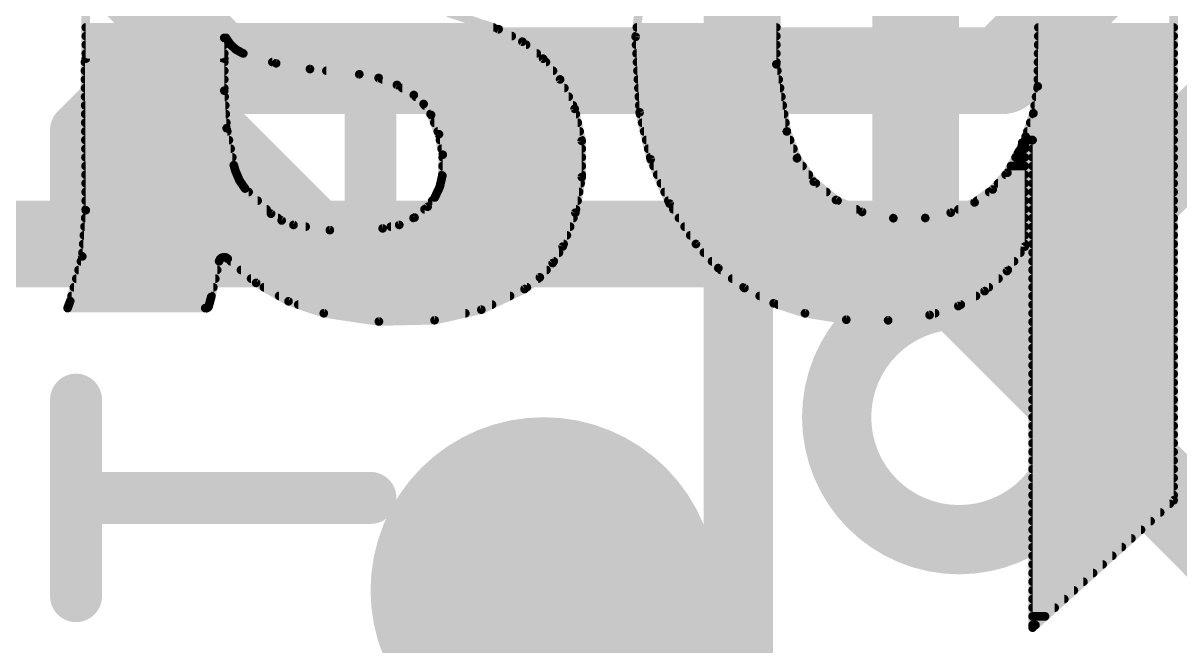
# Model space of a CAD drawing. Extents: x -1.6 to 24.3, y -3.8 to 15.4.
# Drawn here: x 7.54 to 10.935, y 5.806 to 7.633 of the extents above; entities that cross this region are included whole.
import ezdxf

# ---------------------------------------------------------------- set-up
doc = ezdxf.new("R2010")
doc.units = 0
for name, color, linetype in [('1', 12, 'CONTINUOUS'), ('16', 132, 'CONTINUOUS'), ('18', 110, 'CONTINUOUS'), ('21', 53, 'CONTINUOUS'), ('22', 53, 'CONTINUOUS')]:
    doc.layers.add(name, color=color, linetype=linetype)

# ---------------------------------------------------------------- blocks, each defined once
blk = doc.blocks.new('ROUNDV')
at = {"const_width": 0.5}
blk.add_lwpolyline([(0, -0.25, 1), (0, 0.25, 1), (0, -0.25)], format="xyb", dxfattribs=at)

msp = doc.modelspace()

# ---------------------------------------------------------------- linework, layer by layer
at = {"layer": '1', "const_width": 0.254}
for points in [[(7.366, 8.255), (8.128, 7.493)], [(10.414, 7.493), (11.049, 8.128)], [(10.668, 6.985), (11.303, 7.62)], [(8.128, 7.493), (10.414, 7.493)], [(7, 6.985), (10.668, 6.985)]]:
    msp.add_lwpolyline(points, dxfattribs=at)
at = {"layer": '1', "const_width": 0.127}
for points in [[(8.128, 7.5565, 1), (8.128, 7.4295)], [(10.414, 7.4295, 1), (10.414, 7.5565)], [(8.0831, 7.4481, 1), (8.1729, 7.5379)], [(10.3691, 7.5379, 1), (10.4589, 7.4481)], [(10.668, 6.9215, 1), (10.668, 7.0485)], [(10.6231, 7.0299, 1), (10.7129, 6.9401)]]:
    msp.add_lwpolyline(points, format="xyb", dxfattribs=at)
at = {"layer": '16', "const_width": 0.254}
for points in [[(10.16, 8.509), (10.16, 6.985)], [(10.16, 6.985), (11.938, 5.207)]]:
    msp.add_lwpolyline(points, dxfattribs=at)
at = {"layer": '16', "const_width": 0.127}
for points in [[(10.2049, 7.0299, 1), (10.1151, 6.9401)], [(10.0965, 6.985, 1), (10.2235, 6.985)]]:
    msp.add_lwpolyline(points, format="xyb", dxfattribs=at)
at = {"layer": '21'}
for points, const_width in [([(9.6393, 9.5758), (9.6393, 5.6642)], 0.2032), ([(7.8395, 7.4639), (7.6955, 7.3199)], 0.1524), ([(7.9836, 7.4639), (7.8395, 7.4639)], 0.1524), ([(8.5598, 6.8877), (7.9836, 7.4639)], 0.1524), ([(8.5598, 7.4639), (8.5598, 6.8877)], 0.1524), ([(7.6955, 7.3199), (7.6955, 7.0317)], 0.1524), ([(7.6955, 7.0317), (7.8395, 6.8877)], 0.1524), ([(7.6955, 5.9522), (7.6955, 6.5284)], 0.1524), ([(8.5598, 6.2403), (7.6955, 6.2403)], 0.1524)]:
    msp.add_lwpolyline(points, dxfattribs=dict(at, const_width=const_width))
for points, const_width in [([(7.8395, 7.502, 1), (7.8395, 7.4258)], 0.0762), ([(7.8665, 7.437, 1), (7.8126, 7.4908)], 0.0762), ([(8.0105, 7.4908, 1), (7.9566, 7.437)], 0.0762), ([(7.9836, 7.4258, 1), (7.9836, 7.502)], 0.0762), ([(8.5979, 7.4639, 1), (8.5217, 7.4639)], 0.0762), ([(7.6685, 7.3468, 1), (7.7224, 7.2929)], 0.0762), ([(7.7336, 7.3199, 1), (7.6574, 7.3199)], 0.0762), ([(7.7224, 7.0587, 1), (7.6685, 7.0048)], 0.0762), ([(7.6574, 7.0317, 1), (7.7336, 7.0317)], 0.0762), ([(7.8126, 6.8607, 1), (7.8665, 6.9146)], 0.0762), ([(8.5217, 6.8877, 1), (8.5979, 6.8877)], 0.0762), ([(8.5329, 6.8607, 1), (8.5867, 6.9146)], 0.0762), ([(10.287, 6.1178, 1), (10.287, 6.8362, 1), (10.287, 6.1178)], 0.2032), ([(7.7336, 6.5284, 1), (7.6574, 6.5284)], 0.0762), ([(7.6955, 6.2784, 1), (7.6955, 6.2022)], 0.0762), ([(8.5598, 6.2022, 1), (8.5598, 6.2784)], 0.0762), ([(7.6574, 5.9522, 1), (7.7336, 5.9522)], 0.0762)]:
    msp.add_lwpolyline(points, format="xyb", dxfattribs=dict(at, const_width=const_width))
at = {"layer": '22', "const_width": 0.0254}
for points in [[(10.9169, 6.2332), (10.9169, 8.2906)], [(7.7241, 7.5286), (7.7241, 8.0112)], [(9.3662, 7.8126), (9.3379, 7.5926)], [(9.7508, 7.5121), (9.7511, 7.7114)], [(10.5207, 7.7038), (10.5181, 7.4473)], [(8.7872, 7.6633), (8.9357, 7.6149)], [(7.7241, 7.62), (8.92, 7.62)], [(7.7241, 7.5946), (8.9743, 7.5946)], [(8.9357, 7.6149), (9.0054, 7.5783)], [(9.3379, 7.5926), (9.3497, 7.3711)], [(9.3382, 7.5946), (9.7509, 7.5946)], [(9.3414, 7.62), (9.7509, 7.62)], [(10.5196, 7.5946), (10.9169, 7.5946)], [(10.5199, 7.62), (10.9169, 7.62)], [(7.7241, 7.5692), (8.1305, 7.5692)], [(8.1356, 7.5895), (8.1305, 7.5895)], [(8.1305, 7.5895), (8.1305, 7.5286)], [(8.1484, 7.5701), (8.1356, 7.5895)], [(8.1657, 7.5545), (8.1484, 7.5701)], [(8.1494, 7.5692), (9.0165, 7.5692)], [(9.0054, 7.5783), (9.0663, 7.5285)], [(9.3392, 7.5692), (9.7509, 7.5692)], [(10.5193, 7.5692), (10.9169, 7.5692)], [(7.7241, 7.5438), (8.1305, 7.5438)], [(8.1305, 7.5286), (7.7241, 7.5286)], [(8.1864, 7.5438), (8.1657, 7.5545)], [(8.2828, 7.515), (8.1864, 7.5438)], [(8.1864, 7.5438), (9.0476, 7.5438)], [(9.0663, 7.5285), (9.1161, 7.4676)], [(9.3405, 7.5438), (9.7508, 7.5438)], [(10.5191, 7.5438), (10.9169, 7.5438)], [(7.7241, 7.0841), (7.7216, 7.5184)], [(7.7216, 7.5184), (8.1305, 7.5184)], [(7.7217, 7.493), (8.1305, 7.493)], [(8.1305, 7.5184), (8.1305, 7.4346)], [(8.2716, 7.5184), (9.0746, 7.5184)], [(8.382, 7.4981), (8.2828, 7.515)], [(8.5268, 7.4828), (8.382, 7.4981)], [(8.4303, 7.493), (9.0953, 7.493)], [(9.3419, 7.5184), (9.7508, 7.5184)], [(9.3432, 7.493), (9.7538, 7.493)], [(9.7815, 7.3152), (9.7508, 7.5121)], [(10.5186, 7.493), (10.9169, 7.493)], [(10.5188, 7.5184), (10.9169, 7.5184)], [(7.7219, 7.4676), (8.1305, 7.4676)], [(8.5834, 7.472), (8.5268, 7.4828)], [(8.6373, 7.4515), (8.5834, 7.472)], [(8.5949, 7.4676), (9.1161, 7.4676)], [(9.1161, 7.4676), (9.159, 7.3814)], [(9.3446, 7.4676), (9.7577, 7.4676)], [(10.5183, 7.4676), (10.9169, 7.4676)], [(7.722, 7.4422), (8.1305, 7.4422)], [(8.1305, 7.4346), (8.1375, 7.3245)], [(8.6868, 7.4219), (8.6373, 7.4515)], [(8.6528, 7.4422), (9.1287, 7.4422)], [(9.3459, 7.4422), (9.7617, 7.4422)], [(10.5181, 7.4473), (10.5054, 7.3685)], [(10.5173, 7.4422), (10.9169, 7.4422)], [(7.7222, 7.4168), (8.1316, 7.4168)], [(7.7223, 7.3914), (8.1333, 7.3914)], [(8.7156, 7.3956), (8.6868, 7.4219)], [(8.6924, 7.4168), (9.1414, 7.4168)], [(8.7376, 7.3635), (8.7156, 7.3956)], [(8.7185, 7.3914), (9.154, 7.3914)], [(9.3473, 7.4168), (9.7656, 7.4168)], [(9.3486, 7.3914), (9.7696, 7.3914)], [(10.5091, 7.3914), (10.9169, 7.3914)], [(10.5132, 7.4168), (10.9169, 7.4168)], [(7.7225, 7.366), (8.1349, 7.366)], [(8.7359, 7.366), (9.1624, 7.366)], [(8.7606, 7.3069), (8.7376, 7.3635)], [(9.159, 7.3814), (9.1796, 7.2873)], [(9.3497, 7.3711), (9.382, 7.2335)], [(9.3509, 7.366), (9.7736, 7.366)], [(10.5054, 7.3685), (10.4826, 7.3)], [(10.5046, 7.366), (10.9169, 7.366)], [(7.7226, 7.3406), (8.1365, 7.3406)], [(8.1375, 7.3245), (8.1585, 7.2161)], [(8.7469, 7.3406), (9.1679, 7.3406)], [(9.3569, 7.3406), (9.7775, 7.3406)], [(10.4961, 7.3406), (10.9169, 7.3406)], [(7.7228, 7.3152), (8.1393, 7.3152)], [(7.7229, 7.2898), (8.1442, 7.2898)], [(8.7572, 7.3152), (9.1735, 7.3152)], [(8.7717, 7.2468), (8.7606, 7.3069)], [(8.7638, 7.2898), (9.1791, 7.2898)], [(9.1796, 7.2873), (9.1799, 7.1812)], [(9.3628, 7.3152), (9.7815, 7.3152)], [(9.3688, 7.2898), (9.7911, 7.2898)], [(9.8115, 7.2363), (9.7815, 7.3152)], [(10.4826, 7.3), (10.4821, 7.2963)], [(10.4821, 7.2963), (10.4835, 7.2928)], [(10.4835, 7.2928), (10.4865, 7.2904)], [(10.4865, 7.2904), (10.4902, 7.2898)], [(10.4877, 7.3152), (10.9169, 7.3152)], [(10.4902, 7.2898), (10.5029, 7.2898)], [(10.4902, 7.2898), (10.9169, 7.2898)], [(10.5029, 7.2898), (10.5029, 5.8598)], [(7.7231, 7.2644), (8.1492, 7.2644)], [(8.7685, 7.2644), (9.1797, 7.2644)], [(9.3747, 7.2644), (9.8008, 7.2644)], [(10.4648, 7.2593), (10.4597, 7.2517)], [(10.4704, 7.2674), (10.4648, 7.2593)], [(10.4683, 7.2644), (10.48, 7.2644)], [(10.4724, 7.2771), (10.4704, 7.2674)], [(10.48, 7.2746), (10.4724, 7.2822)], [(10.4724, 7.2822), (10.4724, 7.2771)], [(10.48, 6.9774), (10.48, 7.2746)], [(10.5029, 7.2644), (10.9169, 7.2644)], [(7.7232, 7.239), (8.1541, 7.239)], [(8.7706, 7.1857), (8.7717, 7.2468)], [(8.7716, 7.239), (9.1797, 7.239)], [(9.3807, 7.239), (9.8104, 7.239)], [(9.382, 7.2335), (9.4376, 7.1034)], [(9.8606, 7.1678), (9.8115, 7.2363)], [(10.4597, 7.2517), (10.429, 7.194)], [(10.453, 7.239), (10.48, 7.239)], [(10.5029, 7.239), (10.9169, 7.239)], [(7.7234, 7.2136), (8.1592, 7.2136)], [(7.7235, 7.1882), (8.168, 7.1882)], [(8.1585, 7.2161), (8.1636, 7.1984)], [(8.1636, 7.1984), (8.1751, 7.1716)], [(8.7629, 7.1523), (8.7706, 7.1857)], [(8.7706, 7.1882), (9.1798, 7.1882)], [(8.7711, 7.2136), (9.1798, 7.2136)], [(9.3905, 7.2136), (9.8277, 7.2136)], [(9.4014, 7.1882), (9.846, 7.1882)], [(10.429, 7.194), (10.3859, 7.1448)], [(10.424, 7.1882), (10.48, 7.1882)], [(10.4395, 7.2136), (10.48, 7.2136)], [(10.5029, 7.2136), (10.9169, 7.2136)], [(10.5029, 7.1882), (10.9169, 7.1882)], [(7.7237, 7.1628), (8.1811, 7.1628)], [(8.1751, 7.1716), (8.1915, 7.1476)], [(8.7483, 7.1214), (8.7629, 7.1523)], [(8.7653, 7.1628), (9.1765, 7.1628)], [(9.1799, 7.1812), (9.161, 7.0767)], [(9.4122, 7.1628), (9.8667, 7.1628)], [(9.9258, 7.1141), (9.8606, 7.1678)], [(10.4017, 7.1628), (10.48, 7.1628)], [(10.5029, 7.1628), (10.9169, 7.1628)], [(7.7238, 7.1374), (8.202, 7.1374)], [(8.1915, 7.1476), (8.2677, 7.0739)], [(8.7274, 7.0942), (8.7483, 7.1214)], [(8.7558, 7.1374), (9.172, 7.1374)], [(9.4231, 7.1374), (9.8975, 7.1374)], [(10.3859, 7.1448), (10.3327, 7.1069)], [(10.3755, 7.1374), (10.48, 7.1374)], [(10.5029, 7.1374), (10.9169, 7.1374)], [(7.7138, 6.9486), (7.7241, 7.0841)], [(7.7239, 7.112), (8.2283, 7.112)], [(7.7241, 7.0866), (8.2546, 7.0866)], [(8.689, 7.0626), (8.7274, 7.0942)], [(8.7182, 7.0866), (9.1628, 7.0866)], [(8.7411, 7.112), (9.1674, 7.112)], [(9.4339, 7.112), (9.9304, 7.112)], [(9.4376, 7.1034), (9.5148, 6.985)], [(9.4486, 7.0866), (9.9859, 7.0866)], [(10.0025, 7.079), (9.9258, 7.1141)], [(10.3327, 7.1069), (10.2626, 7.0769)], [(10.2853, 7.0866), (10.48, 7.0866)], [(10.3399, 7.112), (10.48, 7.112)], [(10.5029, 7.112), (10.9169, 7.112)], [(10.5029, 7.0866), (10.9169, 7.0866)], [(7.7224, 7.0612), (8.2878, 7.0612)], [(8.2677, 7.0739), (8.299, 7.0541)], [(8.299, 7.0541), (8.3337, 7.0409)], [(8.6441, 7.041), (8.689, 7.0626)], [(8.6861, 7.0612), (9.1552, 7.0612)], [(9.161, 7.0767), (9.1237, 6.9774)], [(9.4651, 7.0612), (10.0913, 7.0612)], [(10.0943, 7.0606), (10.0025, 7.079)], [(10.1879, 7.0612), (10.0943, 7.0606)], [(10.2626, 7.0769), (10.1879, 7.0612)], [(10.1879, 7.0612), (10.48, 7.0612)], [(10.5029, 7.0612), (10.9169, 7.0612)], [(7.7204, 7.0358), (8.3693, 7.0358)], [(8.3337, 7.0409), (8.4404, 7.0256)], [(8.4404, 7.0256), (8.5954, 7.0307)], [(8.5954, 7.0307), (8.6441, 7.041)], [(8.6195, 7.0358), (9.1456, 7.0358)], [(9.4817, 7.0358), (10.48, 7.0358)], [(10.5029, 7.0358), (10.9169, 7.0358)], [(7.7165, 6.985), (9.1266, 6.985)], [(7.7185, 7.0104), (9.1361, 7.0104)], [(9.4982, 7.0104), (10.48, 7.0104)], [(9.5148, 6.985), (9.5806, 6.9143)], [(9.5148, 6.985), (10.48, 6.985)], [(10.5029, 7.0104), (10.9169, 7.0104)], [(10.5029, 6.985), (10.9169, 6.985)], [(7.6784, 6.8174), (7.7138, 6.9486)], [(7.7146, 6.9596), (9.1129, 6.9596)], [(9.1237, 6.9774), (9.0945, 6.9291)], [(9.5384, 6.9596), (10.4671, 6.9596)], [(10.428, 6.9058), (10.48, 6.9774)], [(10.5029, 6.9596), (10.9169, 6.9596)], [(7.7099, 6.9342), (8.1153, 6.9342)], [(8.1153, 6.9342), (8.0924, 6.8301)], [(8.1179, 6.9401), (8.1153, 6.9342)], [(8.1227, 6.9444), (8.1179, 6.9401)], [(8.1289, 6.9463), (8.1227, 6.9444)], [(8.1353, 6.9454), (8.1289, 6.9463)], [(8.1407, 6.9418), (8.1353, 6.9454)], [(8.224, 6.871), (8.1407, 6.9418)], [(8.1496, 6.9342), (9.0976, 6.9342)], [(9.0945, 6.9291), (9.0568, 6.8871)], [(9.5621, 6.9342), (10.4486, 6.9342)], [(9.5806, 6.9143), (9.6574, 6.8559)], [(10.5029, 6.9342), (10.9169, 6.9342)], [(7.6962, 6.8834), (8.1041, 6.8834)], [(7.703, 6.9088), (8.1097, 6.9088)], [(8.1795, 6.9088), (9.0763, 6.9088)], [(8.2094, 6.8834), (9.0519, 6.8834)], [(9.0568, 6.8871), (9.0119, 6.8529)], [(9.5879, 6.9088), (10.4302, 6.9088)], [(9.6212, 6.8834), (10.4029, 6.8834)], [(10.362, 6.8468), (10.428, 6.9058)], [(10.5029, 6.9088), (10.9169, 6.9088)], [(10.5029, 6.8834), (10.9169, 6.8834)], [(7.6893, 6.858), (8.0985, 6.858)], [(8.3191, 6.817), (8.224, 6.871)], [(8.2469, 6.858), (9.0186, 6.858)], [(9.0119, 6.8529), (8.885, 6.7923)], [(9.6546, 6.858), (10.3745, 6.858)], [(9.6574, 6.8559), (9.743, 6.8113)], [(10.2851, 6.8031), (10.362, 6.8468)], [(10.5029, 6.858), (10.9169, 6.858)], [(7.6708, 6.797), (7.6784, 6.8174)], [(7.6825, 6.8326), (8.093, 6.8326)], [(8.0924, 6.8301), (8.0848, 6.8021)], [(8.2916, 6.8326), (8.9694, 6.8326)], [(8.4226, 6.7818), (8.3191, 6.817)], [(9.702, 6.8326), (10.3369, 6.8326)], [(9.743, 6.8113), (9.8349, 6.7818)], [(10.5029, 6.8326), (10.9169, 6.8326)], [(8.0747, 6.797), (7.6708, 6.797)], [(7.6746, 6.8072), (8.0862, 6.8072)], [(8.0789, 6.7967), (8.0747, 6.797)], [(8.0826, 6.7985), (8.0789, 6.7967)], [(8.0848, 6.8021), (8.0826, 6.7985)], [(8.3479, 6.8072), (8.9161, 6.8072)], [(8.5843, 6.7577), (8.4226, 6.7818)], [(8.4226, 6.7818), (8.8381, 6.7818)], [(8.885, 6.7923), (8.7478, 6.7615)], [(9.7556, 6.8072), (10.2922, 6.8072)], [(9.8349, 6.7818), (9.9562, 6.7629)], [(9.8349, 6.7818), (10.2169, 6.7818)], [(10.2006, 6.7767), (10.2851, 6.8031)], [(10.5029, 6.8072), (10.9169, 6.8072)], [(10.5029, 6.7818), (10.9169, 6.7818)], [(8.7478, 6.7615), (8.5843, 6.7577)], [(9.9562, 6.7629), (10.0789, 6.7612)], [(10.0789, 6.7612), (10.2006, 6.7767)], [(10.5029, 6.7564), (10.9169, 6.7564)], [(10.5029, 6.731), (10.9169, 6.731)], [(10.5029, 6.7056), (10.9169, 6.7056)], [(10.5029, 6.6802), (10.9169, 6.6802)], [(10.5029, 6.6548), (10.9169, 6.6548)], [(10.5029, 6.6294), (10.9169, 6.6294)], [(10.5029, 6.604), (10.9169, 6.604)], [(10.5029, 6.5786), (10.9169, 6.5786)], [(10.5029, 6.5532), (10.9169, 6.5532)], [(10.5029, 6.5278), (10.9169, 6.5278)], [(10.5029, 6.5024), (10.9169, 6.5024)], [(10.5029, 6.477), (10.9169, 6.477)], [(10.5029, 6.4516), (10.9169, 6.4516)], [(10.5029, 6.4262), (10.9169, 6.4262)], [(10.5029, 6.4008), (10.9169, 6.4008)], [(10.5029, 6.3754), (10.9169, 6.3754)], [(10.5029, 6.35), (10.9169, 6.35)], [(10.5029, 6.3246), (10.9169, 6.3246)], [(10.5029, 6.2992), (10.9169, 6.2992)], [(10.5029, 6.2738), (10.9169, 6.2738)], [(10.5029, 6.2484), (10.9169, 6.2484)], [(10.5029, 5.8598), (10.9169, 6.2332)], [(10.5029, 6.223), (10.9056, 6.223)], [(10.5029, 6.1976), (10.8774, 6.1976)], [(10.5029, 6.1722), (10.8493, 6.1722)], [(10.5029, 6.1468), (10.8211, 6.1468)], [(10.5029, 6.1214), (10.7929, 6.1214)], [(10.5029, 6.096), (10.7648, 6.096)], [(10.5029, 6.0706), (10.7366, 6.0706)], [(10.5029, 6.0452), (10.7085, 6.0452)], [(10.5029, 6.0198), (10.6803, 6.0198)], [(10.5029, 5.9944), (10.6521, 5.9944)], [(10.5029, 5.969), (10.624, 5.969)], [(10.5029, 5.9436), (10.5958, 5.9436)], [(10.5029, 5.9182), (10.5676, 5.9182)], [(10.5029, 5.8928), (10.5395, 5.8928)], [(10.5029, 5.8674), (10.5113, 5.8674)]]:
    msp.add_lwpolyline(points, dxfattribs=at)
at = {"layer": '22', "const_width": 0.0127}
for points in [[(7.7241, 7.6264, 1), (7.7241, 7.6136)], [(7.7241, 7.601, 1), (7.7241, 7.5883)], [(8.92, 7.6136, 1), (8.92, 7.6264)], [(8.9387, 7.6205, 1), (8.9327, 7.6093)], [(8.9337, 7.6089, 1), (8.9377, 7.6209)], [(8.9743, 7.5883, 1), (8.9743, 7.601)], [(9.3443, 7.5929, 1), (9.3316, 7.5923)], [(9.3382, 7.601, 1), (9.3382, 7.5883)], [(9.3414, 7.6264, 1), (9.3414, 7.6136)], [(9.7509, 7.6136, 1), (9.7509, 7.6264)], [(9.7509, 7.5883, 1), (9.7509, 7.601)], [(10.5196, 7.601, 1), (10.5196, 7.5883)], [(10.5199, 7.6264, 1), (10.5199, 7.6136)], [(10.9169, 7.6136, 1), (10.9169, 7.6264)], [(10.9169, 7.5883, 1), (10.9169, 7.601)], [(7.7241, 7.5756, 1), (7.7241, 7.5629)], [(8.1305, 7.5959, 1), (8.1305, 7.5831)], [(8.1368, 7.5895, 1), (8.1242, 7.5895)], [(8.1409, 7.593, 1), (8.1303, 7.586)], [(8.1305, 7.5629, 1), (8.1305, 7.5756)], [(8.1356, 7.5831, 1), (8.1356, 7.5959)], [(8.1527, 7.5748, 1), (8.1442, 7.5653)], [(8.1494, 7.5756, 1), (8.1494, 7.5629)], [(8.1431, 7.5666, 1), (8.1537, 7.5736)], [(9.0094, 7.5832, 1), (9.0013, 7.5734)], [(9.0024, 7.5727, 1), (9.0083, 7.5839)], [(9.0165, 7.5629, 1), (9.0165, 7.5756)], [(9.3316, 7.5934, 1), (9.3442, 7.5918)], [(9.3392, 7.5756, 1), (9.3392, 7.5629)], [(9.7509, 7.5629, 1), (9.7509, 7.5756)], [(10.5193, 7.5756, 1), (10.5193, 7.5629)], [(10.9169, 7.5629, 1), (10.9169, 7.5756)], [(7.7241, 7.5502, 1), (7.7241, 7.5374)], [(7.7241, 7.535, 1), (7.7241, 7.5222)], [(8.1305, 7.5374, 1), (8.1305, 7.5502)], [(8.1305, 7.5222, 1), (8.1305, 7.535)], [(8.1686, 7.5601, 1), (8.1628, 7.5489)], [(8.1615, 7.5498, 1), (8.17, 7.5592)], [(8.1864, 7.5502, 1), (8.1864, 7.5374)], [(8.1882, 7.5499, 1), (8.1846, 7.5377)], [(8.1835, 7.5382, 1), (8.1893, 7.5494)], [(9.0476, 7.5374, 1), (9.0476, 7.5502)], [(9.0712, 7.5326, 1), (9.0614, 7.5245)], [(9.0623, 7.5236, 1), (9.0703, 7.5335)], [(9.3405, 7.5502, 1), (9.3405, 7.5374)], [(9.7508, 7.5374, 1), (9.7508, 7.5502)], [(10.5191, 7.5502, 1), (10.5191, 7.5374)], [(10.9169, 7.5374, 1), (10.9169, 7.5502)], [(7.7216, 7.5248, 1), (7.7216, 7.5121)], [(7.7279, 7.5184, 1), (7.7153, 7.5184)], [(7.7217, 7.4994, 1), (7.7217, 7.4867)], [(7.7177, 7.5286, 1), (7.7305, 7.5286)], [(8.1242, 7.5286, 1), (8.1368, 7.5286)], [(8.1368, 7.5184, 1), (8.1242, 7.5184)], [(8.1305, 7.5121, 1), (8.1305, 7.5248)], [(8.1305, 7.4867, 1), (8.1305, 7.4994)], [(8.2716, 7.5248, 1), (8.2716, 7.5121)], [(8.2839, 7.5213, 1), (8.2818, 7.5088)], [(8.281, 7.509, 1), (8.2846, 7.5211)], [(8.3827, 7.5044, 1), (8.3813, 7.4918)], [(8.3809, 7.4918, 1), (8.3831, 7.5044)], [(8.4303, 7.4994, 1), (8.4303, 7.4867)], [(9.0746, 7.5121, 1), (9.0746, 7.5248)], [(9.0953, 7.4867, 1), (9.0953, 7.4994)], [(9.3419, 7.5248, 1), (9.3419, 7.5121)], [(9.3432, 7.4994, 1), (9.3432, 7.4867)], [(9.757, 7.5131, 1), (9.7445, 7.5111)], [(9.7444, 7.5121, 1), (9.7571, 7.5121)], [(9.7508, 7.5121, 1), (9.7508, 7.5248)], [(9.7538, 7.4867, 1), (9.7538, 7.4994)], [(10.5186, 7.4994, 1), (10.5186, 7.4867)], [(10.5188, 7.5248, 1), (10.5188, 7.5121)], [(10.9169, 7.5121, 1), (10.9169, 7.5248)], [(10.9169, 7.4867, 1), (10.9169, 7.4994)], [(7.7219, 7.474, 1), (7.7219, 7.4612)], [(8.1305, 7.4612, 1), (8.1305, 7.474)], [(8.528, 7.489, 1), (8.5256, 7.4766)], [(8.5261, 7.4765, 1), (8.5275, 7.4891)], [(8.5857, 7.4779, 1), (8.5812, 7.466)], [(8.5822, 7.4657, 1), (8.5846, 7.4782)], [(8.5949, 7.474, 1), (8.5949, 7.4612)], [(9.1218, 7.4704, 1), (9.1104, 7.4648)], [(9.1112, 7.4636, 1), (9.121, 7.4716)], [(9.1161, 7.4612, 1), (9.1161, 7.474)], [(9.3446, 7.474, 1), (9.3446, 7.4612)], [(9.7577, 7.4612, 1), (9.7577, 7.474)], [(10.5183, 7.474, 1), (10.5183, 7.4612)], [(10.9169, 7.4612, 1), (10.9169, 7.474)], [(7.722, 7.4486, 1), (7.722, 7.4359)], [(8.1368, 7.435, 1), (8.1242, 7.4342)], [(8.1242, 7.4346, 1), (8.1368, 7.4346)], [(8.1305, 7.4359, 1), (8.1305, 7.4486)], [(8.6406, 7.4569, 1), (8.634, 7.446)], [(8.635, 7.4455, 1), (8.6396, 7.4574)], [(8.6528, 7.4486, 1), (8.6528, 7.4359)], [(9.1287, 7.4359, 1), (9.1287, 7.4486)], [(9.3459, 7.4486, 1), (9.3459, 7.4359)], [(9.7617, 7.4359, 1), (9.7617, 7.4486)], [(10.5173, 7.4486, 1), (10.5173, 7.4359)], [(10.5244, 7.4463, 1), (10.5118, 7.4483)], [(10.5118, 7.4474, 1), (10.5244, 7.4472)], [(10.9169, 7.4359, 1), (10.9169, 7.4486)], [(7.7222, 7.4232, 1), (7.7222, 7.4104)], [(7.7223, 7.3978, 1), (7.7223, 7.385)], [(8.1316, 7.4104, 1), (8.1316, 7.4232)], [(8.1333, 7.385, 1), (8.1333, 7.3978)], [(8.6911, 7.4266, 1), (8.6825, 7.4172)], [(8.6835, 7.4164, 1), (8.6901, 7.4274)], [(8.6924, 7.4232, 1), (8.6924, 7.4104)], [(8.7208, 7.3992, 1), (8.7103, 7.392)], [(8.7113, 7.3909, 1), (8.7198, 7.4003)], [(8.7185, 7.3978, 1), (8.7185, 7.385)], [(9.1414, 7.4104, 1), (9.1414, 7.4232)], [(9.154, 7.385, 1), (9.154, 7.3978)], [(9.3473, 7.4232, 1), (9.3473, 7.4104)], [(9.3486, 7.3978, 1), (9.3486, 7.385)], [(9.7656, 7.4104, 1), (9.7656, 7.4232)], [(9.7696, 7.385, 1), (9.7696, 7.3978)], [(10.5091, 7.3978, 1), (10.5091, 7.385)], [(10.5132, 7.4232, 1), (10.5132, 7.4104)], [(10.9169, 7.4104, 1), (10.9169, 7.4232)], [(10.9169, 7.385, 1), (10.9169, 7.3978)], [(7.7225, 7.3724, 1), (7.7225, 7.3597)], [(8.1349, 7.3597, 1), (8.1349, 7.3724)], [(8.7359, 7.3724, 1), (8.7359, 7.3597)], [(8.7435, 7.3659, 1), (8.7317, 7.3611)], [(8.7324, 7.3599, 1), (8.7428, 7.3671)], [(9.1652, 7.3827, 1), (9.1528, 7.38)], [(9.1533, 7.3785, 1), (9.1647, 7.3842)], [(9.1624, 7.3597, 1), (9.1624, 7.3724)], [(9.3559, 7.3726, 1), (9.3435, 7.3696)], [(9.3434, 7.3708, 1), (9.356, 7.3714)], [(9.3509, 7.3724, 1), (9.3509, 7.3597)], [(9.7736, 7.3597, 1), (9.7736, 7.3724)], [(10.5046, 7.3724, 1), (10.5046, 7.3597)], [(10.4991, 7.3695, 1), (10.5117, 7.3675)], [(10.5114, 7.3665, 1), (10.4994, 7.3705)], [(10.9169, 7.3597, 1), (10.9169, 7.3724)], [(7.7226, 7.347, 1), (7.7226, 7.3342)], [(8.1438, 7.3257, 1), (8.1313, 7.3232)], [(8.1365, 7.3342, 1), (8.1365, 7.347)], [(8.7469, 7.347, 1), (8.7469, 7.3342)], [(9.1679, 7.3342, 1), (9.1679, 7.347)], [(9.3569, 7.347, 1), (9.3569, 7.3342)], [(9.7775, 7.3342, 1), (9.7775, 7.347)], [(10.4961, 7.347, 1), (10.4961, 7.3342)], [(10.9169, 7.3342, 1), (10.9169, 7.347)], [(7.7228, 7.3216, 1), (7.7228, 7.3088)], [(7.7229, 7.2962, 1), (7.7229, 7.2835)], [(8.1312, 7.3241, 1), (8.1439, 7.3249)], [(8.1393, 7.3088, 1), (8.1393, 7.3216)], [(8.1442, 7.2835, 1), (8.1442, 7.2962)], [(8.7572, 7.3216, 1), (8.7572, 7.3088)], [(8.7668, 7.308, 1), (8.7543, 7.3057)], [(8.7547, 7.3045, 1), (8.7665, 7.3093)], [(8.7638, 7.2962, 1), (8.7638, 7.2835)], [(9.1859, 7.2873, 1), (9.1733, 7.2873)], [(9.1735, 7.3088, 1), (9.1735, 7.3216)], [(9.1791, 7.2835, 1), (9.1791, 7.2962)], [(9.3628, 7.3216, 1), (9.3628, 7.3088)], [(9.3688, 7.2962, 1), (9.3688, 7.2835)], [(9.7874, 7.3175, 1), (9.7756, 7.3129)], [(9.7752, 7.3142, 1), (9.7878, 7.3162)], [(9.7815, 7.3088, 1), (9.7815, 7.3216)], [(9.7911, 7.2835, 1), (9.7911, 7.2962)], [(10.488, 7.2986, 1), (10.4762, 7.2939)], [(10.4758, 7.2971, 1), (10.4884, 7.2954)], [(10.4766, 7.302, 1), (10.4886, 7.298)], [(10.4889, 7.2992, 1), (10.4763, 7.3008)], [(10.4875, 7.2977, 1), (10.4796, 7.2878)], [(10.4776, 7.2904, 1), (10.4894, 7.2951)], [(10.4875, 7.2967, 1), (10.4855, 7.2841)], [(10.4877, 7.3216, 1), (10.4877, 7.3088)], [(10.4825, 7.2854, 1), (10.4904, 7.2954)], [(10.4902, 7.2962, 1), (10.4902, 7.2835)], [(10.4902, 7.2962, 1), (10.4902, 7.2835)], [(10.4892, 7.2835, 1), (10.4912, 7.2961)], [(10.5092, 7.2898, 1), (10.4966, 7.2898)], [(10.5029, 7.2835, 1), (10.5029, 7.2962)], [(10.9169, 7.3088, 1), (10.9169, 7.3216)], [(10.9169, 7.2835, 1), (10.9169, 7.2962)], [(7.7231, 7.2708, 1), (7.7231, 7.258)], [(8.1492, 7.258, 1), (8.1492, 7.2708)], [(8.7685, 7.2708, 1), (8.7685, 7.258)], [(9.1734, 7.2859, 1), (9.1858, 7.2887)], [(9.1797, 7.258, 1), (9.1797, 7.2708)], [(9.3747, 7.2708, 1), (9.3747, 7.258)], [(9.8008, 7.258, 1), (9.8008, 7.2708)], [(10.4596, 7.2629, 1), (10.47, 7.2557)], [(10.4701, 7.2558, 1), (10.4595, 7.2628)], [(10.4683, 7.2708, 1), (10.4683, 7.258)], [(10.4642, 7.2687, 1), (10.4766, 7.2662)], [(10.4756, 7.2638, 1), (10.4652, 7.271)], [(10.4769, 7.2867, 1), (10.4679, 7.2777)], [(10.4787, 7.2822, 1), (10.4661, 7.2822)], [(10.4661, 7.2771, 1), (10.4787, 7.2771)], [(10.4786, 7.2758, 1), (10.4662, 7.2784)], [(10.4863, 7.2746, 1), (10.4737, 7.2746)], [(10.4755, 7.2701, 1), (10.4845, 7.2791)], [(10.48, 7.258, 1), (10.48, 7.2708)], [(10.5029, 7.2708, 1), (10.5029, 7.258)], [(10.9169, 7.258, 1), (10.9169, 7.2708)], [(7.7232, 7.2454, 1), (7.7232, 7.2327)], [(8.1541, 7.2327, 1), (8.1541, 7.2454)], [(8.7716, 7.2454, 1), (8.7716, 7.2327)], [(8.7781, 7.2467, 1), (8.7654, 7.2469)], [(8.7655, 7.2456, 1), (8.778, 7.248)], [(9.1797, 7.2327, 1), (9.1797, 7.2454)], [(9.3807, 7.2454, 1), (9.3807, 7.2327)], [(9.3878, 7.2359, 1), (9.3762, 7.231)], [(9.3758, 7.232, 1), (9.3882, 7.2349)], [(9.8166, 7.24, 1), (9.8063, 7.2326)], [(9.8055, 7.2341, 1), (9.8174, 7.2386)], [(9.8104, 7.2327, 1), (9.8104, 7.2454)], [(10.453, 7.2454, 1), (10.453, 7.2327)], [(10.4544, 7.2552, 1), (10.465, 7.2482)], [(10.4653, 7.2487, 1), (10.4541, 7.2547)], [(10.48, 7.2327, 1), (10.48, 7.2454)], [(10.5029, 7.2454, 1), (10.5029, 7.2327)], [(10.9169, 7.2327, 1), (10.9169, 7.2454)], [(7.7234, 7.22, 1), (7.7234, 7.2073)], [(7.7235, 7.1946, 1), (7.7235, 7.1818)], [(8.1646, 7.2179, 1), (8.1524, 7.2143)], [(8.1523, 7.2149, 1), (8.1647, 7.2173)], [(8.1694, 7.2009, 1), (8.1578, 7.1959)], [(8.1575, 7.1966, 1), (8.1697, 7.2002)], [(8.1592, 7.2073, 1), (8.1592, 7.22)], [(8.168, 7.1818, 1), (8.168, 7.1946)], [(8.7706, 7.1946, 1), (8.7706, 7.1818)], [(8.7768, 7.1843, 1), (8.7644, 7.1871)], [(8.7711, 7.22, 1), (8.7711, 7.2073)], [(9.1798, 7.2073, 1), (9.1798, 7.22)], [(9.1798, 7.1818, 1), (9.1798, 7.1946)], [(9.3905, 7.22, 1), (9.3905, 7.2073)], [(9.4014, 7.1946, 1), (9.4014, 7.1818)], [(9.8277, 7.2073, 1), (9.8277, 7.22)], [(9.846, 7.1818, 1), (9.846, 7.1946)], [(10.424, 7.1946, 1), (10.424, 7.1818)], [(10.4234, 7.197, 1), (10.4346, 7.191)], [(10.4338, 7.1898, 1), (10.4243, 7.1982)], [(10.4395, 7.22, 1), (10.4395, 7.2073)], [(10.48, 7.2073, 1), (10.48, 7.22)], [(10.48, 7.1818, 1), (10.48, 7.1946)], [(10.5029, 7.22, 1), (10.5029, 7.2073)], [(10.5029, 7.1946, 1), (10.5029, 7.1818)], [(10.9169, 7.2073, 1), (10.9169, 7.22)], [(10.9169, 7.1818, 1), (10.9169, 7.1946)], [(7.7237, 7.1692, 1), (7.7237, 7.1565)], [(8.1803, 7.1752, 1), (8.1698, 7.168)], [(8.1692, 7.1691, 1), (8.1809, 7.1741)], [(8.1811, 7.1565, 1), (8.1811, 7.1692)], [(8.7686, 7.1496, 1), (8.7572, 7.155)], [(8.7653, 7.1692, 1), (8.7653, 7.1565)], [(8.7643, 7.1858, 1), (8.7769, 7.1856)], [(9.1735, 7.1812, 1), (9.1862, 7.1812)], [(9.1861, 7.1801, 1), (9.1736, 7.1823)], [(9.1765, 7.1565, 1), (9.1765, 7.1692)], [(9.4122, 7.1692, 1), (9.4122, 7.1565)], [(9.8647, 7.1727, 1), (9.8566, 7.1629)], [(9.8555, 7.1641, 1), (9.8658, 7.1715)], [(9.8667, 7.1565, 1), (9.8667, 7.1692)], [(10.4017, 7.1692, 1), (10.4017, 7.1565)], [(10.48, 7.1565, 1), (10.48, 7.1692)], [(10.5029, 7.1692, 1), (10.5029, 7.1565)], [(10.9169, 7.1565, 1), (10.9169, 7.1692)], [(7.7238, 7.1438, 1), (7.7238, 7.1311)], [(8.1959, 7.1522, 1), (8.1871, 7.143)], [(8.1863, 7.144, 1), (8.1967, 7.1512)], [(8.202, 7.1311, 1), (8.202, 7.1438)], [(8.7425, 7.1241, 1), (8.754, 7.1186)], [(8.7533, 7.1175, 1), (8.7432, 7.1252)], [(8.7558, 7.1438, 1), (8.7558, 7.1311)], [(8.7567, 7.1538, 1), (8.7691, 7.1509)], [(9.172, 7.1311, 1), (9.172, 7.1438)], [(9.4231, 7.1438, 1), (9.4231, 7.1311)], [(9.8975, 7.1311, 1), (9.8975, 7.1438)], [(10.3755, 7.1438, 1), (10.3755, 7.1311)], [(10.3812, 7.149, 1), (10.3907, 7.1407)], [(10.3896, 7.1397, 1), (10.3822, 7.15)], [(10.48, 7.1311, 1), (10.48, 7.1438)], [(10.5029, 7.1438, 1), (10.5029, 7.1311)], [(10.9169, 7.1311, 1), (10.9169, 7.1438)], [(7.7239, 7.1184, 1), (7.7239, 7.1056)], [(7.7241, 7.093, 1), (7.7241, 7.0803)], [(7.7304, 7.0836, 1), (7.7178, 7.0846)], [(8.2283, 7.1056, 1), (8.2283, 7.1184)], [(8.2546, 7.0803, 1), (8.2546, 7.093)], [(8.7182, 7.093, 1), (8.7182, 7.0803)], [(8.7224, 7.0981, 1), (8.7324, 7.0903)], [(8.7314, 7.0893, 1), (8.7234, 7.0991)], [(8.7411, 7.1184, 1), (8.7411, 7.1056)], [(9.1628, 7.0803, 1), (9.1628, 7.093)], [(9.1674, 7.1056, 1), (9.1674, 7.1184)], [(9.4339, 7.1184, 1), (9.4339, 7.1056)], [(9.4429, 7.1069, 1), (9.4323, 7.1)], [(9.4318, 7.101, 1), (9.4434, 7.1059)], [(9.4486, 7.093, 1), (9.4486, 7.0803)], [(9.9284, 7.1199, 1), (9.9231, 7.1083)], [(9.9217, 7.1092, 1), (9.9298, 7.119)], [(9.9304, 7.1056, 1), (9.9304, 7.1184)], [(9.9859, 7.0803, 1), (9.9859, 7.093)], [(10.2853, 7.093, 1), (10.2853, 7.0803)], [(10.329, 7.1121, 1), (10.3364, 7.1017)], [(10.3352, 7.1011, 1), (10.3302, 7.1127)], [(10.3399, 7.1184, 1), (10.3399, 7.1056)], [(10.48, 7.1056, 1), (10.48, 7.1184)], [(10.48, 7.0803, 1), (10.48, 7.093)], [(10.5029, 7.1184, 1), (10.5029, 7.1056)], [(10.5029, 7.093, 1), (10.5029, 7.0803)], [(10.9169, 7.1056, 1), (10.9169, 7.1184)], [(10.9169, 7.0803, 1), (10.9169, 7.093)], [(7.7224, 7.0676, 1), (7.7224, 7.0549)], [(7.7178, 7.0841, 1), (7.7304, 7.0841)], [(8.2711, 7.0793, 1), (8.2643, 7.0685)], [(8.2633, 7.0693, 1), (8.2721, 7.0785)], [(8.2878, 7.0549, 1), (8.2878, 7.0676)], [(8.3013, 7.06, 1), (8.2968, 7.0481)], [(8.2956, 7.0487, 1), (8.3024, 7.0594)], [(8.6861, 7.0676, 1), (8.6861, 7.0549)], [(8.6849, 7.0675, 1), (8.693, 7.0577)], [(8.6917, 7.0569, 1), (8.6862, 7.0683)], [(9.1548, 7.0779, 1), (9.1673, 7.0756)], [(9.167, 7.0745, 1), (9.1551, 7.079)], [(9.1552, 7.0549, 1), (9.1552, 7.0676)], [(9.4651, 7.0676, 1), (9.4651, 7.0549)], [(10.0037, 7.0852, 1), (10.0013, 7.0728)], [(9.9999, 7.0732, 1), (10.0051, 7.0848)], [(10.0942, 7.067, 1), (10.0943, 7.0543)], [(10.0913, 7.0549, 1), (10.0913, 7.0676)], [(10.093, 7.0544, 1), (10.0955, 7.0668)], [(10.1879, 7.0676, 1), (10.1879, 7.0549)], [(10.1866, 7.0674, 1), (10.1892, 7.055)], [(10.1879, 7.0549, 1), (10.1879, 7.0675)], [(10.2601, 7.0827, 1), (10.2651, 7.071)], [(10.2639, 7.0707, 1), (10.2613, 7.0831)], [(10.48, 7.0549, 1), (10.48, 7.0676)], [(10.5029, 7.0676, 1), (10.5029, 7.0549)], [(10.9169, 7.0549, 1), (10.9169, 7.0676)], [(7.7204, 7.0422, 1), (7.7204, 7.0294)], [(8.3346, 7.0472, 1), (8.3328, 7.0346)], [(8.3314, 7.035, 1), (8.336, 7.0468)], [(8.3693, 7.0294, 1), (8.3693, 7.0422)], [(8.4402, 7.0319, 1), (8.4406, 7.0193)], [(8.4395, 7.0193, 1), (8.4413, 7.0319)], [(8.5941, 7.0369, 1), (8.5967, 7.0245)], [(8.5956, 7.0244, 1), (8.5952, 7.037)], [(8.6195, 7.0422, 1), (8.6195, 7.0294)], [(8.6413, 7.0467, 1), (8.6469, 7.0353)], [(8.6454, 7.0348, 1), (8.6428, 7.0472)], [(9.1456, 7.0294, 1), (9.1456, 7.0422)], [(9.4817, 7.0422, 1), (9.4817, 7.0294)], [(10.48, 7.0294, 1), (10.48, 7.0422)], [(10.5029, 7.0422, 1), (10.5029, 7.0294)], [(10.9169, 7.0294, 1), (10.9169, 7.0422)], [(7.7165, 6.9914, 1), (7.7165, 6.9787)], [(7.7185, 7.0168, 1), (7.7185, 7.0041)], [(9.1266, 6.9787, 1), (9.1266, 6.9914)], [(9.1361, 7.0041, 1), (9.1361, 7.0168)], [(9.4982, 7.0168, 1), (9.4982, 7.0041)], [(9.5148, 6.9914, 1), (9.5148, 6.9787)], [(9.5194, 6.9893, 1), (9.5102, 6.9807)], [(9.5095, 6.9815, 1), (9.5201, 6.9885)], [(10.48, 7.0041, 1), (10.48, 7.0168)], [(10.48, 6.9787, 1), (10.48, 6.9914)], [(10.5029, 7.0168, 1), (10.5029, 7.0041)], [(10.5029, 6.9914, 1), (10.5029, 6.9787)], [(10.9169, 7.0041, 1), (10.9169, 7.0168)], [(10.9169, 6.9787, 1), (10.9169, 6.9914)], [(7.7199, 6.947, 1), (7.7076, 6.9503)], [(7.7146, 6.966, 1), (7.7146, 6.9532)], [(9.1129, 6.9532, 1), (9.1129, 6.966)], [(9.1178, 6.9796, 1), (9.1296, 6.9752)], [(9.1291, 6.9741, 1), (9.1183, 6.9807)], [(9.5384, 6.966, 1), (9.5384, 6.9532)], [(10.4671, 6.9532, 1), (10.4671, 6.966)], [(10.4737, 6.9774, 1), (10.4863, 6.9774)], [(10.4851, 6.9737, 1), (10.4749, 6.9811)], [(10.5029, 6.966, 1), (10.5029, 6.9532)], [(10.9169, 6.9532, 1), (10.9169, 6.966)], [(7.7099, 6.9406, 1), (7.7099, 6.9279)], [(7.7074, 6.9491, 1), (7.7201, 6.9481)], [(8.1095, 6.9367, 1), (8.1211, 6.9317)], [(8.1215, 6.9328, 1), (8.1091, 6.9356)], [(8.1136, 6.9449, 1), (8.1221, 6.9354)], [(8.1237, 6.9376, 1), (8.112, 6.9427)], [(8.1153, 6.9279, 1), (8.1153, 6.9406)], [(8.1209, 6.9505, 1), (8.1245, 6.9384)], [(8.1269, 6.9397, 1), (8.1185, 6.9492)], [(8.1298, 6.9526, 1), (8.128, 6.94)], [(8.1307, 6.9402, 1), (8.1271, 6.9524)], [(8.1388, 6.9507, 1), (8.1318, 6.9401)], [(8.1344, 6.9391, 1), (8.1362, 6.9516)], [(8.1448, 6.9466, 1), (8.1366, 6.937)], [(8.1372, 6.9365, 1), (8.1442, 6.9471)], [(8.1496, 6.9406, 1), (8.1496, 6.9279)], [(9.0891, 6.9324, 1), (9.0999, 6.9258)], [(9.0992, 6.9249, 1), (9.0898, 6.9333)], [(9.0976, 6.9279, 1), (9.0976, 6.9406)], [(9.5621, 6.9406, 1), (9.5621, 6.9279)], [(9.5844, 6.9194, 1), (9.5767, 6.9093)], [(10.4486, 6.9279, 1), (10.4486, 6.9406)], [(10.5029, 6.9406, 1), (10.5029, 6.9279)], [(10.9169, 6.9279, 1), (10.9169, 6.9406)], [(7.6962, 6.8898, 1), (7.6962, 6.877)], [(7.703, 6.9152, 1), (7.703, 6.9024)], [(8.1041, 6.877, 1), (8.1041, 6.8898)], [(8.1097, 6.9024, 1), (8.1097, 6.9152)], [(8.1795, 6.9152, 1), (8.1795, 6.9024)], [(8.2094, 6.8898, 1), (8.2094, 6.877)], [(9.0521, 6.8914, 1), (9.0615, 6.8829)], [(9.0519, 6.877, 1), (9.0519, 6.8898)], [(9.0606, 6.8821, 1), (9.0529, 6.8922)], [(9.0763, 6.9024, 1), (9.0763, 6.9152)], [(9.5759, 6.91, 1), (9.5852, 6.9187)], [(9.5879, 6.9152, 1), (9.5879, 6.9024)], [(9.6212, 6.8898, 1), (9.6212, 6.877)], [(10.4029, 6.877, 1), (10.4029, 6.8898)], [(10.4228, 6.9095, 1), (10.4331, 6.9021)], [(10.4322, 6.9011, 1), (10.4237, 6.9105)], [(10.4302, 6.9024, 1), (10.4302, 6.9152)], [(10.5029, 6.9152, 1), (10.5029, 6.9024)], [(10.5029, 6.8898, 1), (10.5029, 6.877)], [(10.9169, 6.9024, 1), (10.9169, 6.9152)], [(10.9169, 6.877, 1), (10.9169, 6.8898)], [(7.6893, 6.8644, 1), (7.6893, 6.8517)], [(8.0985, 6.8517, 1), (8.0985, 6.8644)], [(8.2271, 6.8765, 1), (8.2209, 6.8654)], [(8.2199, 6.8661, 1), (8.2281, 6.8758)], [(8.2469, 6.8644, 1), (8.2469, 6.8517)], [(9.0081, 6.858, 1), (9.0157, 6.8478)], [(9.0146, 6.8472, 1), (9.0092, 6.8586)], [(9.0186, 6.8517, 1), (9.0186, 6.8644)], [(9.6546, 6.8644, 1), (9.6546, 6.8517)], [(9.6603, 6.8615, 1), (9.6544, 6.8502)], [(9.6535, 6.8508, 1), (9.6612, 6.8609)], [(10.3578, 6.8516, 1), (10.3662, 6.8421)], [(10.3651, 6.8413, 1), (10.3589, 6.8524)], [(10.3745, 6.8517, 1), (10.3745, 6.8644)], [(10.5029, 6.8644, 1), (10.5029, 6.8517)], [(10.9169, 6.8517, 1), (10.9169, 6.8644)], [(7.6723, 6.8191, 1), (7.6845, 6.8157)], [(7.6844, 6.8152, 1), (7.6724, 6.8196)], [(7.6825, 6.839, 1), (7.6825, 6.8262)], [(8.0862, 6.8315, 1), (8.0986, 6.8287)], [(8.0985, 6.8284, 1), (8.0863, 6.8318)], [(8.093, 6.8262, 1), (8.093, 6.839)], [(8.2916, 6.839, 1), (8.2916, 6.8262)], [(8.3211, 6.823, 1), (8.317, 6.811)], [(8.3159, 6.8115, 1), (8.3222, 6.8225)], [(8.9694, 6.8262, 1), (8.9694, 6.839)], [(9.702, 6.839, 1), (9.702, 6.8262)], [(9.7449, 6.8173, 1), (9.741, 6.8052)], [(10.3369, 6.8262, 1), (10.3369, 6.839)], [(10.5029, 6.839, 1), (10.5029, 6.8262)], [(10.9169, 6.8262, 1), (10.9169, 6.839)], [(7.6708, 6.8034, 1), (7.6708, 6.7907)], [(7.6648, 6.7992, 1), (7.6768, 6.7948)], [(7.6746, 6.8136, 1), (7.6746, 6.8008)], [(8.0752, 6.8033, 1), (8.0742, 6.7907)], [(8.076, 6.8023, 1), (8.0817, 6.791)], [(8.0747, 6.7907, 1), (8.0747, 6.8034)], [(8.0772, 6.8019, 1), (8.088, 6.7952)], [(8.0783, 6.7903, 1), (8.0794, 6.803)], [(8.0787, 6.8038, 1), (8.0909, 6.8004)], [(8.0902, 6.7988, 1), (8.0794, 6.8054)], [(8.0855, 6.7929, 1), (8.0797, 6.8042)], [(8.0862, 6.8008, 1), (8.0862, 6.8136)], [(8.3479, 6.8136, 1), (8.3479, 6.8008)], [(8.4226, 6.7882, 1), (8.4226, 6.7755)], [(8.4235, 6.7881, 1), (8.4217, 6.7755)], [(8.4206, 6.7758, 1), (8.4246, 6.7878)], [(8.8381, 6.7755, 1), (8.8381, 6.7882)], [(8.8823, 6.7981, 1), (8.8877, 6.7866)], [(8.8864, 6.7861, 1), (8.8836, 6.7985)], [(8.9161, 6.8008, 1), (8.9161, 6.8136)], [(9.74, 6.8056, 1), (9.7459, 6.8169)], [(9.7556, 6.8136, 1), (9.7556, 6.8008)], [(9.8349, 6.7882, 1), (9.8349, 6.7755)], [(9.8359, 6.7881, 1), (9.8339, 6.7755)], [(9.833, 6.7758, 1), (9.8368, 6.7878)], [(10.2169, 6.7755, 1), (10.2169, 6.7882)], [(10.2819, 6.8087, 1), (10.2882, 6.7976)], [(10.2869, 6.7971, 1), (10.2832, 6.8092)], [(10.2922, 6.8008, 1), (10.2922, 6.8136)], [(10.5029, 6.8136, 1), (10.5029, 6.8008)], [(10.5029, 6.7882, 1), (10.5029, 6.7755)], [(10.9169, 6.8008, 1), (10.9169, 6.8136)], [(10.9169, 6.7755, 1), (10.9169, 6.7882)], [(8.5842, 6.764, 1), (8.5845, 6.7513)], [(8.5834, 6.7514, 1), (8.5853, 6.764)], [(8.7464, 6.7677, 1), (8.7492, 6.7553)], [(8.7479, 6.7552, 1), (8.7477, 6.7678)], [(9.9562, 6.7692, 1), (9.9561, 6.7565)], [(9.9552, 6.7566, 1), (9.9571, 6.7692)], [(10.0781, 6.7675, 1), (10.0797, 6.7549)], [(10.0788, 6.7548, 1), (10.079, 6.7675)], [(10.1987, 6.7828, 1), (10.2025, 6.7706)], [(10.2014, 6.7704, 1), (10.1998, 6.783)], [(10.5029, 6.7628, 1), (10.5029, 6.75)], [(10.9169, 6.75, 1), (10.9169, 6.7628)], [(10.5029, 6.7374, 1), (10.5029, 6.7247)], [(10.9169, 6.7247, 1), (10.9169, 6.7374)], [(10.5029, 6.712, 1), (10.5029, 6.6993)], [(10.5029, 6.6866, 1), (10.5029, 6.6738)], [(10.9169, 6.6993, 1), (10.9169, 6.712)], [(10.9169, 6.6738, 1), (10.9169, 6.6866)], [(10.5029, 6.6612, 1), (10.5029, 6.6485)], [(10.9169, 6.6485, 1), (10.9169, 6.6612)], [(10.5029, 6.6358, 1), (10.5029, 6.6231)], [(10.9169, 6.6231, 1), (10.9169, 6.6358)], [(10.5029, 6.6104, 1), (10.5029, 6.5976)], [(10.5029, 6.585, 1), (10.5029, 6.5723)], [(10.9169, 6.5976, 1), (10.9169, 6.6104)], [(10.9169, 6.5723, 1), (10.9169, 6.585)], [(10.5029, 6.5596, 1), (10.5029, 6.5469)], [(10.9169, 6.5469, 1), (10.9169, 6.5596)], [(10.5029, 6.5342, 1), (10.5029, 6.5214)], [(10.9169, 6.5214, 1), (10.9169, 6.5342)], [(10.5029, 6.5088, 1), (10.5029, 6.4961)], [(10.5029, 6.4834, 1), (10.5029, 6.4707)], [(10.9169, 6.4961, 1), (10.9169, 6.5088)], [(10.9169, 6.4707, 1), (10.9169, 6.4834)], [(10.5029, 6.458, 1), (10.5029, 6.4452)], [(10.9169, 6.4452, 1), (10.9169, 6.458)], [(10.5029, 6.4326, 1), (10.5029, 6.4199)], [(10.9169, 6.4199, 1), (10.9169, 6.4326)], [(10.5029, 6.4072, 1), (10.5029, 6.3944)], [(10.5029, 6.3818, 1), (10.5029, 6.369)], [(10.9169, 6.3944, 1), (10.9169, 6.4072)], [(10.9169, 6.369, 1), (10.9169, 6.3818)], [(10.5029, 6.3564, 1), (10.5029, 6.3437)], [(10.9169, 6.3437, 1), (10.9169, 6.3564)], [(10.5029, 6.331, 1), (10.5029, 6.3182)], [(10.9169, 6.3182, 1), (10.9169, 6.331)], [(10.5029, 6.3056, 1), (10.5029, 6.2928)], [(10.5029, 6.2802, 1), (10.5029, 6.2675)], [(10.9169, 6.2928, 1), (10.9169, 6.3056)], [(10.9169, 6.2675, 1), (10.9169, 6.2802)], [(10.5029, 6.2548, 1), (10.5029, 6.242)], [(10.9169, 6.242, 1), (10.9169, 6.2548)], [(10.5029, 6.2294, 1), (10.5029, 6.2166)], [(10.9056, 6.2166, 1), (10.9056, 6.2294)], [(10.9106, 6.2332, 1), (10.9232, 6.2332)], [(10.9212, 6.2285, 1), (10.9126, 6.2379)], [(10.5029, 6.204, 1), (10.5029, 6.1913)], [(10.5029, 6.1786, 1), (10.5029, 6.1658)], [(10.8493, 6.1658, 1), (10.8493, 6.1786)], [(10.8774, 6.1913, 1), (10.8774, 6.204)], [(10.5029, 6.1532, 1), (10.5029, 6.1405)], [(10.8211, 6.1405, 1), (10.8211, 6.1532)], [(10.5029, 6.1278, 1), (10.5029, 6.1151)], [(10.7929, 6.1151, 1), (10.7929, 6.1278)], [(10.5029, 6.1024, 1), (10.5029, 6.0896)], [(10.5029, 6.077, 1), (10.5029, 6.0643)], [(10.7366, 6.0643, 1), (10.7366, 6.077)], [(10.7648, 6.0896, 1), (10.7648, 6.1024)], [(10.5029, 6.0516, 1), (10.5029, 6.0389)], [(10.7085, 6.0389, 1), (10.7085, 6.0516)], [(10.5029, 6.0262, 1), (10.5029, 6.0134)], [(10.6803, 6.0134, 1), (10.6803, 6.0262)], [(10.5029, 6.0008, 1), (10.5029, 5.9881)], [(10.5029, 5.9754, 1), (10.5029, 5.9627)], [(10.624, 5.9627, 1), (10.624, 5.9754)], [(10.6521, 5.9881, 1), (10.6521, 6.0008)], [(10.5029, 5.95, 1), (10.5029, 5.9372)], [(10.5958, 5.9372, 1), (10.5958, 5.95)], [(10.5029, 5.9246, 1), (10.5029, 5.9119)], [(10.5676, 5.9119, 1), (10.5676, 5.9246)], [(10.5029, 5.8992, 1), (10.5029, 5.8864)], [(10.5029, 5.8738, 1), (10.5029, 5.861)], [(10.5113, 5.861, 1), (10.5113, 5.8738)], [(10.5395, 5.8864, 1), (10.5395, 5.8992)], [(10.4986, 5.8645, 1), (10.5072, 5.8551)], [(10.4966, 5.8598, 1), (10.5092, 5.8598)]]:
    msp.add_lwpolyline(points, format="xyb", dxfattribs=at)

# ---------------------------------------------------------------- block references
at = {"layer": '18', "xscale": 1.016, "yscale": 1.016}
msp.add_blockref('ROUNDV', (9.0678, 5.969), dxfattribs=at)
msp.add_blockref('ROUNDV', (9.0678, 5.969), dxfattribs=at)

doc.saveas('drawing.dxf')
